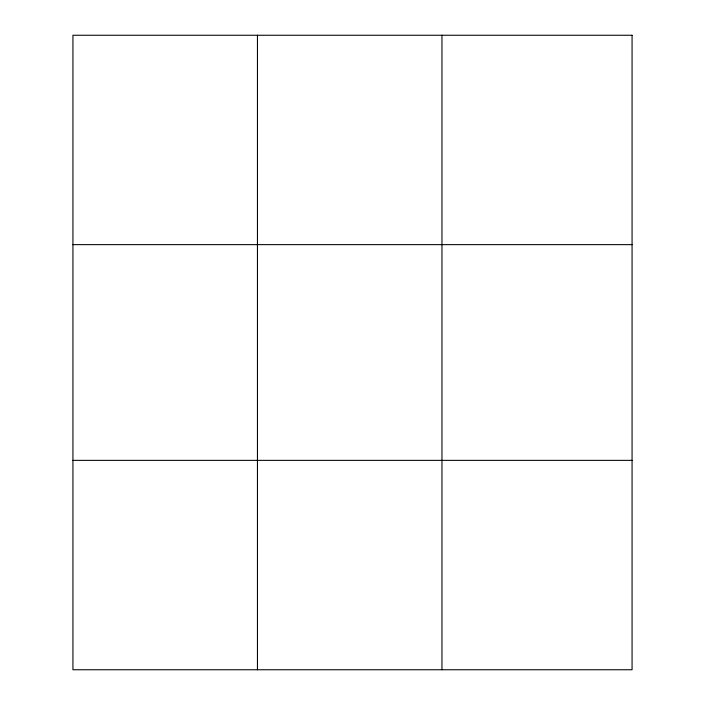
<?xml version="1.0" encoding="UTF-8"?>
<svg xmlns="http://www.w3.org/2000/svg" width="705" height="705" viewBox="0 0 705 705"><rect width="100%" height="100%" fill="white"/><g stroke="black" fill="none" stroke-linecap="round" stroke-linejoin="round"><path stroke-width="1.06" d="M257.448 669.75L257.448 35.25M441.964 669.75L441.964 35.25M72.932 244.635L632.068 244.635M72.932 460.365L632.068 460.365M632.068 35.25L632.068 669.75L72.932 669.75L72.932 35.25L632.068 35.25"/></g></svg>
